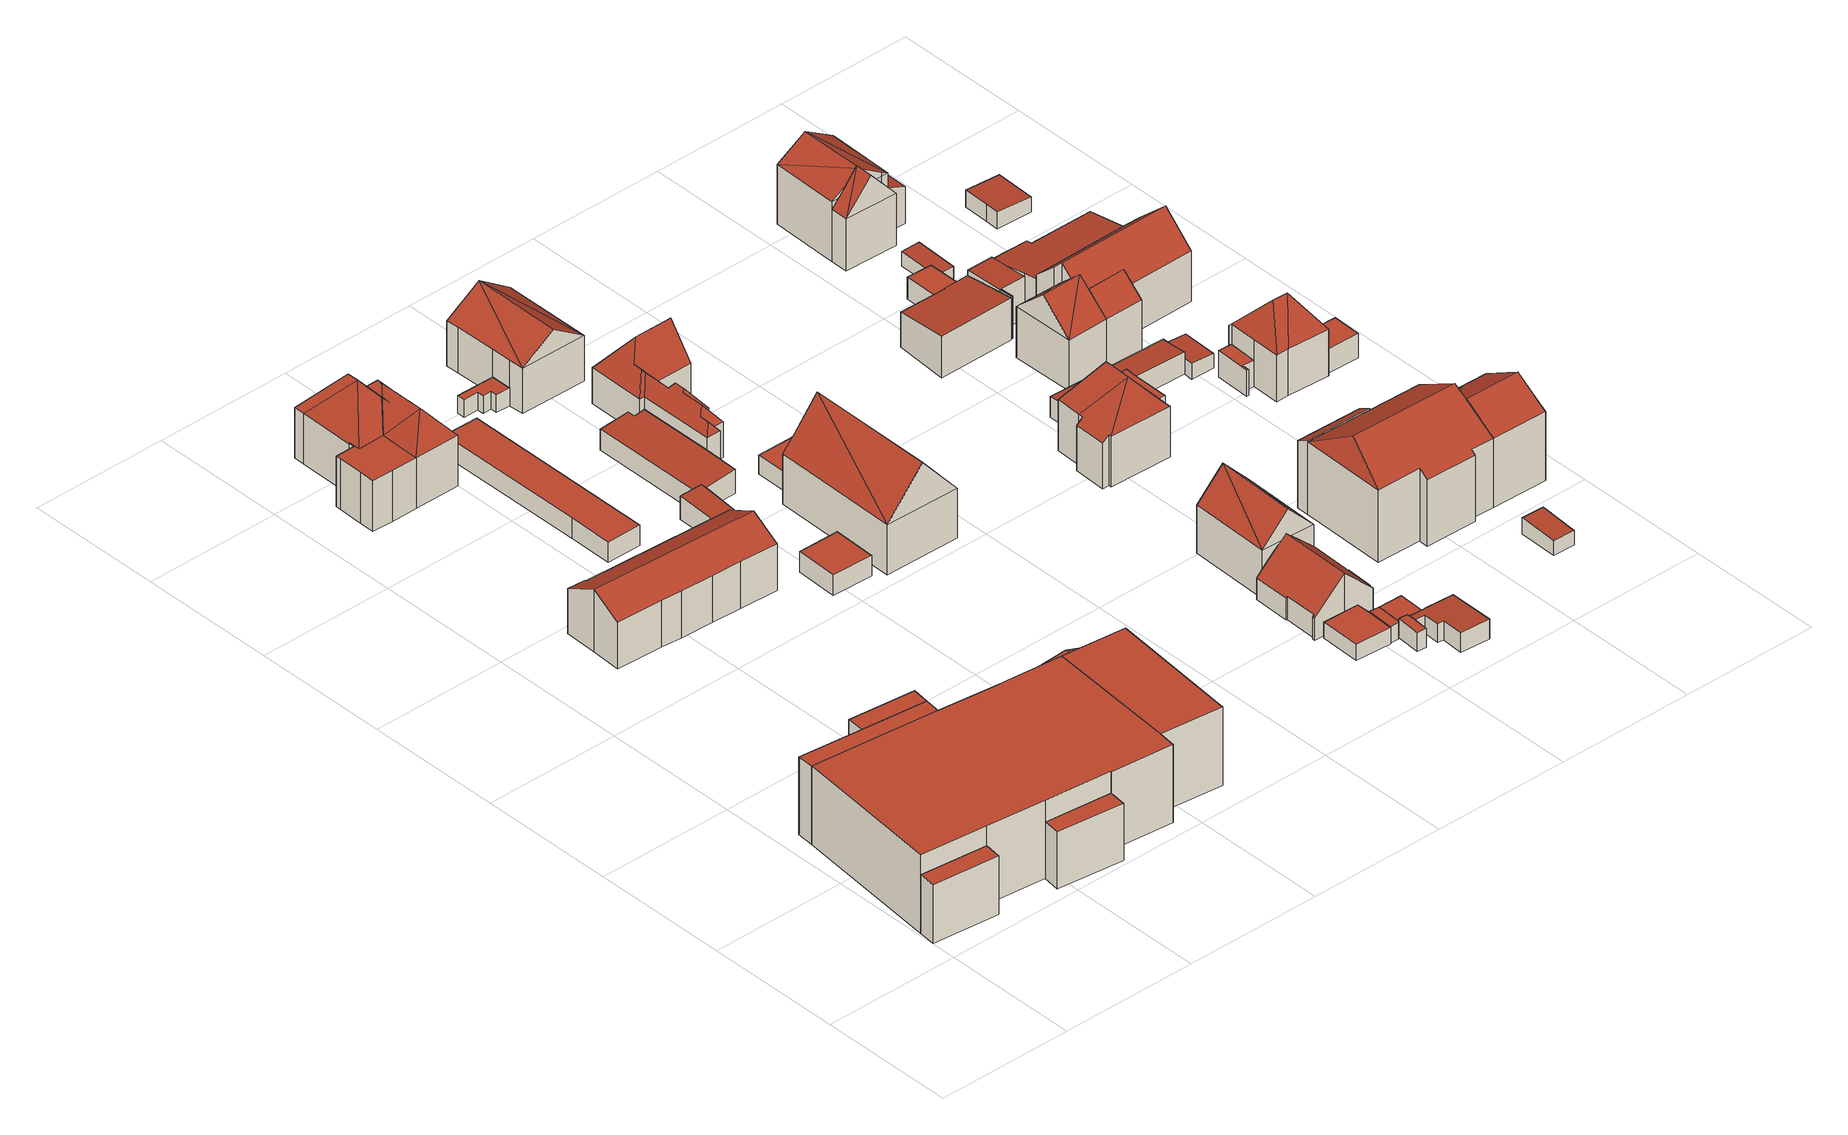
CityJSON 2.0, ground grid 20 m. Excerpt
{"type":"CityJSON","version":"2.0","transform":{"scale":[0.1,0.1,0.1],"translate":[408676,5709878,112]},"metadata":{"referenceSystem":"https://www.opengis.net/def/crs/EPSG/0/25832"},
"CityObjects":{
"building1":{"type":"Building","attributes":{"Gemeindeschluessel":"05978036","Geometrietyp2DReferenz":"3000","function":"31001_2000"},"children":["building1-1","building1-2","building1-3","building1-4","building1-5","building1-6","building1-7"]},
"building1-1":{"type":"BuildingPart","attributes":{"roofType":"1000","measuredHeight":11.56},"parents":["building1"],"geometry":[{"type":"MultiSurface","lod":"2","boundaries":[[[0,1,2]],[[0,3,4,5,1]],[[6,7,8,9,10,11]],[[12,13,14,15,16,17]],[[18,19,20,21]],[[18,22,23,19]],[[22,24,25,26,23]],[[24,22,18,21,27,13,12,7,6,3,0]],[[1,5,10,9,16,15,28,20,19,23,26]],[[11,4,3,6]],[[11,10,5,4]],[[17,8,7,12]],[[17,16,9,8]],[[29,14,13,27]],[[28,15,14,30]],[[30,14,29]],[[21,20,28,30,29,27]],[[2,25,24,0]],[[2,1,26,25]]],"semantics":{"surfaces":[{"type":"WallSurface"},{"type":"RoofSurface"},{"type":"GroundSurface"},{"type":"ClosureSurface"}],"values":[0,0,0,0,0,0,0,1,2,0,3,0,3,0,3,3,3,0,3]}}]},
"building1-2":{"type":"BuildingPart","attributes":{"roofType":"1000","measuredHeight":8.36},"parents":["building1"],"geometry":[{"type":"MultiSurface","lod":"2","boundaries":[[[25,31,23,26]],[[31,32,33,23]],[[32,34,35,33]],[[34,2,1,35]],[[2,34,32,31,25]],[[26,23,33,35,1]],[[26,1,2,25]]],"semantics":{"surfaces":[{"type":"WallSurface"},{"type":"RoofSurface"},{"type":"GroundSurface"},{"type":"ClosureSurface"}],"values":[0,0,0,0,1,2,3]}}]},
"building1-3":{"type":"BuildingPart","attributes":{"roofType":"3100","measuredHeight":9.99},"parents":["building1"],"geometry":[{"type":"MultiSurface","lod":"2","boundaries":[[[14,36,37,15]],[[36,38,39,37]],[[38,40,41,39]],[[38,36,42]],[[36,43,42]],[[43,36,14,29]],[[42,40,38]],[[40,42,43]],[[15,37,39,41,28]],[[15,28,30,14]],[[28,41,40,30]],[[30,29,14]],[[40,43,29,30]]],"semantics":{"surfaces":[{"type":"WallSurface"},{"type":"RoofSurface"},{"type":"GroundSurface"},{"type":"ClosureSurface"}],"values":[0,0,0,0,1,1,1,1,2,3,3,3,3]}}]},
"building1-4":{"type":"BuildingPart","attributes":{"roofType":"1000","measuredHeight":11.55},"parents":["building1"],"geometry":[{"type":"MultiSurface","lod":"2","boundaries":[[[44,45,46,41,40]],[[45,21,20,46]],[[27,21,45,44]],[[41,46,20,28]],[[28,20,21,27,29,30]],[[40,43,29,27,44]],[[28,30,40,41]],[[40,30,29,43]]],"semantics":{"surfaces":[{"type":"WallSurface"},{"type":"RoofSurface"},{"type":"GroundSurface"},{"type":"ClosureSurface"}],"values":[0,0,1,2,3,0,3,3]}}]},
"building1-5":{"type":"BuildingPart","attributes":{"roofType":"1000","measuredHeight":11.45},"parents":["building1"],"geometry":[{"type":"MultiSurface","lod":"2","boundaries":[[[47,48,49,50]],[[48,51,52,49]],[[51,53,54,52]],[[53,51,48,47]],[[50,49,52,54]],[[50,54,53,47]]],"semantics":{"surfaces":[{"type":"WallSurface"},{"type":"RoofSurface"},{"type":"GroundSurface"},{"type":"ClosureSurface"}],"values":[0,0,0,1,2,3]}}]},
"building1-6":{"type":"BuildingPart","attributes":{"roofType":"1000","measuredHeight":11.48},"parents":["building1"],"geometry":[{"type":"MultiSurface","lod":"2","boundaries":[[[55,47,50,56]],[[17,16,54,53]],[[8,55,56,9]],[[8,17,53,47,55]],[[56,50,54,16,9]],[[53,54,50,47]],[[9,16,17,8]]],"semantics":{"surfaces":[{"type":"WallSurface"},{"type":"RoofSurface"},{"type":"GroundSurface"},{"type":"ClosureSurface"}],"values":[0,0,0,1,2,3,3]}}]},
"building1-7":{"type":"BuildingPart","attributes":{"roofType":"1000","measuredHeight":8.68},"parents":["building1"],"geometry":[{"type":"MultiSurface","lod":"2","boundaries":[[[4,57,58,5]],[[57,59,60,58]],[[59,11,10,60]],[[11,59,57,4]],[[5,58,60,10]],[[5,10,11,4]]],"semantics":{"surfaces":[{"type":"WallSurface"},{"type":"RoofSurface"},{"type":"GroundSurface"},{"type":"ClosureSurface"}],"values":[0,0,0,1,2,3]}}]},
"building2":{"type":"Building","attributes":{"Gemeindeschluessel":"05978036","Geometrietyp2DReferenz":"3000","function":"31001_1000","roofType":"3100","measuredHeight":9.36},"geometry":[{"type":"MultiSurface","lod":"2","boundaries":[[[61,62,63,64]],[[62,65,66,63]],[[65,67,68,66]],[[67,69,70,68]],[[69,71,72,70]],[[71,73,74,72]],[[73,75,76,74]],[[75,77,78,76]],[[77,79,80,78]],[[79,81,82,80]],[[81,83,84,82]],[[83,61,64,84]],[[79,77,75,73,71,69]],[[69,67,65,62,61,83,81,79]],[[64,63,66,68,70,72,74,76,78,80,82,84]]],"semantics":{"surfaces":[{"type":"WallSurface"},{"type":"RoofSurface"},{"type":"GroundSurface"}],"values":[0,0,0,0,0,0,0,0,0,0,0,0,1,1,2]}}]},
"building3":{"type":"Building","attributes":{"Gemeindeschluessel":"05978036","Geometrietyp2DReferenz":"3000","function":"31001_1000"},"children":["building3-1","building3-2","building3-3","building3-4"]},
"building3-1":{"type":"BuildingPart","attributes":{"roofType":"1000","measuredHeight":7.47},"parents":["building3"],"geometry":[{"type":"MultiSurface","lod":"2","boundaries":[[[85,86,87,88]],[[86,89,90,87]],[[89,91,92,90]],[[91,93,94,92]],[[93,95,96,94]],[[95,97,98,96]],[[97,99,100,101,98]],[[102,103,104,105,106,99,97,95,93,91,89,86,85]],[[88,87,90,92,94,96,98,101,107,108,109,110]],[[106,100,99]],[[107,101,100,106,105]],[[104,108,107,105]],[[104,103,109,108]],[[103,102,110,109]],[[102,85,88,110]]],"semantics":{"surfaces":[{"type":"WallSurface"},{"type":"RoofSurface"},{"type":"GroundSurface"},{"type":"ClosureSurface"}],"values":[0,0,0,0,0,0,0,1,2,0,3,3,3,3,3]}}]},
"building3-2":{"type":"BuildingPart","attributes":{"roofType":"3200","measuredHeight":11.49},"parents":["building3"],"geometry":[{"type":"MultiSurface","lod":"2","boundaries":[[[111,85,88,112]],[[113,111,112,114]],[[85,111,115]],[[113,116,103,117]],[[115,113,117]],[[113,115,111]],[[103,115,117]],[[115,103,102,85]],[[112,88,110,109,118,114]],[[103,109,110,102]],[[110,88,85,102]],[[113,114,118,116]],[[118,109,103,116]]],"semantics":{"surfaces":[{"type":"WallSurface"},{"type":"RoofSurface"},{"type":"GroundSurface"},{"type":"ClosureSurface"}],"values":[0,0,1,1,1,1,1,1,2,3,3,3,3]}}]},
"building3-3":{"type":"BuildingPart","attributes":{"roofType":"3200","measuredHeight":11.85},"parents":["building3"],"geometry":[{"type":"MultiSurface","lod":"2","boundaries":[[[119,120,121,122]],[[120,113,114,121]],[[119,122,123,124]],[[113,120,119,125]],[[124,116,126]],[[119,126,125]],[[126,119,124]],[[116,125,126]],[[125,116,113]],[[122,121,114,118,123]],[[113,116,118,114]],[[124,123,118,116]]],"semantics":{"surfaces":[{"type":"WallSurface"},{"type":"RoofSurface"},{"type":"GroundSurface"},{"type":"ClosureSurface"}],"values":[0,0,0,1,1,1,1,1,1,2,3,3]}}]},
"building3-4":{"type":"BuildingPart","attributes":{"roofType":"3200","measuredHeight":12.63},"parents":["building3"],"geometry":[{"type":"MultiSurface","lod":"2","boundaries":[[[100,127,128,101]],[[127,129,130,128]],[[129,131,132,130]],[[131,133,134,132]],[[133,135,136,134]],[[135,137,138,136]],[[137,139,140,138]],[[139,141,142,140]],[[141,143,144,142]],[[143,145,146,144]],[[145,147,148,146]],[[147,149,150,148]],[[149,151,152,150]],[[151,153,154,152]],[[153,155,156,154]],[[155,157,158,156]],[[157,159,160,158]],[[159,161,162,160]],[[161,163,164,162]],[[163,165,166,164]],[[165,167,168,166]],[[167,169,170,168]],[[169,171,172,170]],[[171,173,174,172]],[[173,175,176,174]],[[175,177,178,176]],[[177,179,178]],[[179,180,181,178]],[[180,182,183,181]],[[182,184,185,183]],[[184,124,123,185]],[[182,180,179,177,175,173,171,169,167,165,163,161,159,157,155,153,151,149,147,145,143,141,139,137,135,133,131,129,186]],[[104,103,116,187]],[[129,127,187,186]],[[127,100,106,105,104,187]],[[184,182,186,187]],[[116,124,184,187]],[[108,107,101,128,130,132,134,136,138,140,142,144,146,148,150,152,154,156,158,160,162,164,166,168,170,172,174,176,178,181,183,185,123,118,109]],[[105,107,108,104]],[[100,101,107,105,106]],[[116,118,123,124]],[[104,108,109,103]],[[109,118,116,103]]],"semantics":{"surfaces":[{"type":"WallSurface"},{"type":"RoofSurface"},{"type":"GroundSurface"},{"type":"ClosureSurface"}],"values":[0,0,0,0,0,0,0,0,0,0,0,0,0,0,0,0,0,0,0,0,0,0,0,0,0,0,0,0,0,0,0,1,1,1,1,1,1,2,3,3,3,3,3]}}]},
"building4":{"type":"Building","attributes":{"Gemeindeschluessel":"05978036","Geometrietyp2DReferenz":"3000","function":"31001_2460","roofType":"1000","measuredHeight":3.04},"geometry":[{"type":"MultiSurface","lod":"2","boundaries":[[[188,189,190,191]],[[189,192,193,190]],[[192,194,195,193]],[[194,196,197,195]],[[196,188,191,197]],[[196,194,192,189,188]],[[191,190,193,195,197]]],"semantics":{"surfaces":[{"type":"WallSurface"},{"type":"RoofSurface"},{"type":"GroundSurface"}],"values":[0,0,0,0,0,1,2]}}]},
"building5":{"type":"Building","attributes":{"Gemeindeschluessel":"05978036","Geometrietyp2DReferenz":"3000","function":"31001_2460","roofType":"1000","measuredHeight":2.98},"geometry":[{"type":"MultiSurface","lod":"2","boundaries":[[[198,199,200,201]],[[199,202,203,200]],[[202,204,205,203]],[[204,198,201,205]],[[204,202,199,198]],[[201,200,203,205]]],"semantics":{"surfaces":[{"type":"WallSurface"},{"type":"RoofSurface"},{"type":"GroundSurface"}],"values":[0,0,0,0,1,2]}}]},
"building6":{"type":"Building","attributes":{"Gemeindeschluessel":"05978036","Geometrietyp2DReferenz":"3000","function":"31001_2460","roofType":"2100","measuredHeight":3.52},"geometry":[{"type":"MultiSurface","lod":"2","boundaries":[[[206,207,208,209]],[[207,210,211,208]],[[210,212,213,211]],[[212,214,215,213]],[[214,216,217,215]],[[216,206,209,217]],[[216,214,212,210,207,206]],[[209,208,211,213,215,217]]],"semantics":{"surfaces":[{"type":"WallSurface"},{"type":"RoofSurface"},{"type":"GroundSurface"}],"values":[0,0,0,0,0,0,1,2]}}]},
"building7":{"type":"Building","attributes":{"Gemeindeschluessel":"05978036","Geometrietyp2DReferenz":"3000","function":"31001_9998","roofType":"1000","measuredHeight":2.62},"geometry":[{"type":"MultiSurface","lod":"2","boundaries":[[[218,219,220,221]],[[219,222,223,220]],[[222,224,225,223]],[[224,226,227,225]],[[226,228,229,227]],[[228,230,231,229]],[[230,232,233,231]],[[232,218,221,233]],[[232,230,228,226,224,222,219,218]],[[221,220,223,225,227,229,231,233]]],"semantics":{"surfaces":[{"type":"WallSurface"},{"type":"RoofSurface"},{"type":"GroundSurface"}],"values":[0,0,0,0,0,0,0,0,1,2]}}]},
"building8":{"type":"Building","attributes":{"Gemeindeschluessel":"05978036","Geometrietyp2DReferenz":"3000","function":"31001_2460","roofType":"2100","measuredHeight":3.6},"geometry":[{"type":"MultiSurface","lod":"2","boundaries":[[[234,235,236,237]],[[235,238,239,236]],[[238,240,241,239]],[[240,242,243,241]],[[242,244,245,243]],[[244,246,247,245]],[[246,248,249,247]],[[248,250,251,249]],[[250,234,237,251]],[[250,248,246,244,242,240,238,235,234]],[[237,236,239,241,243,245,247,249,251]]],"semantics":{"surfaces":[{"type":"WallSurface"},{"type":"RoofSurface"},{"type":"GroundSurface"}],"values":[0,0,0,0,0,0,0,0,0,1,2]}}]},
"building9":{"type":"Building","attributes":{"Gemeindeschluessel":"05978036","Geometrietyp2DReferenz":"3000","function":"31001_1000","roofType":"3100","measuredHeight":13.88},"geometry":[{"type":"MultiSurface","lod":"2","boundaries":[[[252,253,254,255]],[[253,256,257,254]],[[256,258,259,257]],[[258,260,261,259]],[[260,262,263,261]],[[262,252,255,263]],[[262,264,265,266]],[[266,252,262]],[[265,267,256,253]],[[253,266,265]],[[258,267,265,264,260]],[[256,267,258]],[[260,264,262]],[[252,266,253]],[[255,254,257,259,261,263]]],"semantics":{"surfaces":[{"type":"WallSurface"},{"type":"RoofSurface"},{"type":"GroundSurface"}],"values":[0,0,0,0,0,0,1,1,1,1,0,0,0,0,2]}}]},
"building10":{"type":"Building","attributes":{"Gemeindeschluessel":"05978036","Geometrietyp2DReferenz":"3000","function":"31001_2460","roofType":"1000","measuredHeight":2.81},"geometry":[{"type":"MultiSurface","lod":"2","boundaries":[[[268,269,270,259]],[[269,271,272,270]],[[271,273,261,272]],[[273,268,259,261]],[[273,271,269,268]],[[259,270,272,261]]],"semantics":{"surfaces":[{"type":"WallSurface"},{"type":"RoofSurface"},{"type":"GroundSurface"}],"values":[0,0,0,0,1,2]}}]},
"building11":{"type":"Building","attributes":{"Gemeindeschluessel":"05978036","Geometrietyp2DReferenz":"3000","function":"31001_1000","roofType":"5000","measuredHeight":10.06},"geometry":[{"type":"MultiSurface","lod":"2","boundaries":[[[274,275,276,277]],[[275,278,279,276]],[[278,280,229,279]],[[280,281,227,229]],[[281,282,283,227]],[[282,284,285,283]],[[284,274,277,285]],[[286,275,274]],[[275,286,287]],[[286,278,287]],[[278,286,284,282,281,280]],[[284,286,274]],[[275,287,278]],[[277,276,279,229,227,283,285]]],"semantics":{"surfaces":[{"type":"WallSurface"},{"type":"RoofSurface"},{"type":"GroundSurface"}],"values":[0,0,0,0,0,0,0,1,1,1,1,0,0,2]}}]},
"building12":{"type":"Building","attributes":{"Gemeindeschluessel":"05978036","Geometrietyp2DReferenz":"3000","function":"31001_1000","roofType":"5000","measuredHeight":10.16},"geometry":[{"type":"MultiSurface","lod":"2","boundaries":[[[288,289,290,291]],[[289,292,293,290]],[[292,294,295,293]],[[294,296,297,295]],[[296,298,299,297]],[[298,300,301,299]],[[300,302,303,301]],[[302,304,305,303]],[[304,306,307,305]],[[306,308,309,307]],[[308,310,311,309]],[[310,312,313,311]],[[312,314,315,313]],[[314,288,291,315]],[[316,317,318,319,320,321,322,323,314,312]],[[316,312,310]],[[317,316,310,308]],[[318,317,308,306]],[[319,318,306,304]],[[320,319,304,302]],[[321,320,302,300]],[[322,321,300,298]],[[324,325,323,322,298,296]],[[326,327,324,296,294]],[[326,294,292]],[[327,326,292,289]],[[325,324,327,289,288]],[[323,325,288,314]],[[291,290,293,295,297,299,301,303,305,307,309,311,313,315]]],"semantics":{"surfaces":[{"type":"WallSurface"},{"type":"RoofSurface"},{"type":"GroundSurface"}],"values":[0,0,0,0,0,0,0,0,0,0,0,0,0,0,1,1,1,1,1,1,1,1,1,1,0,1,1,1,2]}}]},
"building13":{"type":"Building","attributes":{"Gemeindeschluessel":"05978036","Geometrietyp2DReferenz":"3000","function":"31001_2460","roofType":"1000","measuredHeight":2.43},"geometry":[{"type":"MultiSurface","lod":"2","boundaries":[[[328,329,330,331]],[[329,332,333,330]],[[332,334,335,333]],[[334,336,337,335]],[[336,328,331,337]],[[336,334,332,329,328]],[[331,330,333,335,337]]],"semantics":{"surfaces":[{"type":"WallSurface"},{"type":"RoofSurface"},{"type":"GroundSurface"}],"values":[0,0,0,0,0,1,2]}}]},
"building14":{"type":"Building","attributes":{"Gemeindeschluessel":"05978036","Geometrietyp2DReferenz":"3000","function":"31001_1310","roofType":"1000","measuredHeight":2.74},"geometry":[{"type":"MultiSurface","lod":"2","boundaries":[[[338,339,340,341]],[[339,342,343,340]],[[342,344,345,343]],[[344,346,347,345]],[[346,348,349,347]],[[348,338,341,349]],[[348,346,344,342,339,338]],[[341,340,343,345,347,349]]],"semantics":{"surfaces":[{"type":"WallSurface"},{"type":"RoofSurface"},{"type":"GroundSurface"}],"values":[0,0,0,0,0,0,1,2]}}]},
"building15":{"type":"Building","attributes":{"Gemeindeschluessel":"05978036","Geometrietyp2DReferenz":"3000","function":"31001_2460","roofType":"1000","measuredHeight":2.32},"geometry":[{"type":"MultiSurface","lod":"2","boundaries":[[[350,351,352,353]],[[351,354,355,352]],[[354,356,357,355]],[[356,358,359,357]],[[358,350,353,359]],[[358,356,354,351,350]],[[353,352,355,357,359]]],"semantics":{"surfaces":[{"type":"WallSurface"},{"type":"RoofSurface"},{"type":"GroundSurface"}],"values":[0,0,0,0,0,1,2]}}]},
"building16":{"type":"Building","attributes":{"Gemeindeschluessel":"05978036","Geometrietyp2DReferenz":"3000","function":"31001_1000","roofType":"3100","measuredHeight":7.61},"geometry":[{"type":"MultiSurface","lod":"2","boundaries":[[[360,361,362,363]],[[361,364,365,362]],[[364,366,367,365]],[[366,368,369,367]],[[368,370,371,369]],[[370,372,373,371]],[[372,374,375,373]],[[374,376,377,375]],[[376,378,379,377]],[[378,380,381,379]],[[380,382,383,381]],[[382,384,385,383]],[[384,386,387,385]],[[386,388,389,387]],[[388,390,391,389]],[[390,360,363,391]],[[386,384,382,380,378,376,374,372,370]],[[370,368,366,364,361,360,390,388,386]],[[363,362,365,367,369,371,373,375,377,379,381,383,385,387,389,391]]],"semantics":{"surfaces":[{"type":"WallSurface"},{"type":"RoofSurface"},{"type":"GroundSurface"}],"values":[0,0,0,0,0,0,0,0,0,0,0,0,0,0,0,0,1,1,2]}}]},
"building17":{"type":"Building","attributes":{"Gemeindeschluessel":"05978036","Geometrietyp2DReferenz":"3000","function":"31001_2000","roofType":"1000","measuredHeight":2.37},"geometry":[{"type":"MultiSurface","lod":"2","boundaries":[[[356,354,355,357]],[[354,392,393,355]],[[392,394,395,393]],[[394,396,397,395]],[[396,356,357,397]],[[396,394,392,354,356]],[[357,355,393,395,397]]],"semantics":{"surfaces":[{"type":"WallSurface"},{"type":"RoofSurface"},{"type":"GroundSurface"}],"values":[0,0,0,0,0,1,2]}}]},
"building18":{"type":"Building","attributes":{"Gemeindeschluessel":"05978036","Geometrietyp2DReferenz":"3000","function":"31001_2460","roofType":"2100","measuredHeight":2.95},"geometry":[{"type":"MultiSurface","lod":"2","boundaries":[[[398,399,400,401]],[[399,402,403,400]],[[402,404,405,403]],[[404,406,407,405]],[[406,408,409,407]],[[408,410,411,409]],[[410,412,413,411]],[[412,414,415,413]],[[414,416,417,415]],[[416,398,401,417]],[[416,414,412,410,408,406,404,402,399,398]],[[401,400,403,405,407,409,411,413,415,417]]],"semantics":{"surfaces":[{"type":"WallSurface"},{"type":"RoofSurface"},{"type":"GroundSurface"}],"values":[0,0,0,0,0,0,0,0,0,0,1,2]}}]},
"building19":{"type":"Building","attributes":{"Gemeindeschluessel":"05978036","Geometrietyp2DReferenz":"3000","function":"31001_1000","roofType":"3100","measuredHeight":11.32},"geometry":[{"type":"MultiSurface","lod":"2","boundaries":[[[418,419,420,421]],[[419,422,423,420]],[[422,424,425,423]],[[424,418,421,425]],[[422,419,426]],[[418,424,427]],[[418,426,419]],[[426,418,427]],[[427,422,426]],[[422,427,424]],[[421,420,423,425]]],"semantics":{"surfaces":[{"type":"WallSurface"},{"type":"RoofSurface"},{"type":"GroundSurface"}],"values":[0,0,0,0,0,0,1,1,1,1,2]}}]},
"building20":{"type":"Building","attributes":{"Gemeindeschluessel":"05978036","Geometrietyp2DReferenz":"3000","function":"31001_1000"},"children":["building20-1","building20-2","building20-3"]},
"building20-1":{"type":"BuildingPart","attributes":{"roofType":"3200","measuredHeight":12.18},"parents":["building20"],"geometry":[{"type":"MultiSurface","lod":"2","boundaries":[[[428,429,430,431]],[[429,432,433,430]],[[432,434,435,433]],[[434,436,437,435]],[[436,438,439,437]],[[438,440,441,439]],[[440,442,443,441]],[[442,444,445,446,443]],[[447,448,449,450,451]],[[448,428,431,449]],[[452,444,442,453]],[[429,428,454]],[[442,440,454,453]],[[440,438,436,434,432,429,454]],[[455,456,452,453,454]],[[428,448,447,455,454]],[[431,430,433,435,437,439,441,443,446,457,458,459,450,449]],[[460,445,444,452]],[[457,446,445,460]],[[456,461,460,452]],[[457,460,461,462,458]],[[455,463,462,461,456]],[[463,459,458,462]],[[451,463,455,447]],[[459,463,451,450]]],"semantics":{"surfaces":[{"type":"WallSurface"},{"type":"RoofSurface"},{"type":"GroundSurface"},{"type":"ClosureSurface"}],"values":[0,0,0,0,0,0,0,0,0,0,1,1,1,1,1,1,2,0,3,0,3,0,3,0,3]}}]},
"building20-2":{"type":"BuildingPart","attributes":{"roofType":"1000","measuredHeight":3.78},"parents":["building20"],"geometry":[{"type":"MultiSurface","lod":"2","boundaries":[[[464,465,466,467]],[[465,468,469,466]],[[468,470,471,469]],[[470,472,473,471]],[[451,472,470,468,465,464,462,463]],[[458,467,466,469,471,473,450,459]],[[467,458,462,464]],[[472,451,450,473]],[[458,459,463,462]],[[459,450,451,463]]],"semantics":{"surfaces":[{"type":"WallSurface"},{"type":"RoofSurface"},{"type":"GroundSurface"},{"type":"ClosureSurface"}],"values":[0,0,0,0,1,2,3,3,3,3]}}]},
"building20-3":{"type":"BuildingPart","attributes":{"roofType":"1000","measuredHeight":4.58},"parents":["building20"],"geometry":[{"type":"MultiSurface","lod":"2","boundaries":[[[474,475,464,467,476]],[[445,474,476,446]],[[445,460,461,475,474]],[[476,467,458,457,446]],[[462,464,475,461]],[[462,458,467,464]],[[446,457,460,445]],[[457,458,462,461,460]]],"semantics":{"surfaces":[{"type":"WallSurface"},{"type":"RoofSurface"},{"type":"GroundSurface"},{"type":"ClosureSurface"}],"values":[0,0,1,2,0,3,3,3]}}]},
"building21":{"type":"Building","attributes":{"Gemeindeschluessel":"05978036","Geometrietyp2DReferenz":"3000","function":"31001_1310","roofType":"2100","measuredHeight":3.3},"geometry":[{"type":"MultiSurface","lod":"2","boundaries":[[[477,478,479,480]],[[478,481,482,479]],[[481,483,484,482]],[[483,485,486,484]],[[485,487,488,486]],[[487,489,490,488]],[[489,477,480,490]],[[489,487,485,483,481,478,477]],[[480,479,482,484,486,488,490]]],"semantics":{"surfaces":[{"type":"WallSurface"},{"type":"RoofSurface"},{"type":"GroundSurface"}],"values":[0,0,0,0,0,0,0,1,2]}}]},
"building22":{"type":"Building","attributes":{"Gemeindeschluessel":"05978036","Geometrietyp2DReferenz":"3000","function":"31001_2460","roofType":"2100","measuredHeight":2.45},"geometry":[{"type":"MultiSurface","lod":"2","boundaries":[[[491,492,493,494]],[[492,495,496,493]],[[495,497,498,496]],[[497,491,494,498]],[[497,495,492,491]],[[494,493,496,498]]],"semantics":{"surfaces":[{"type":"WallSurface"},{"type":"RoofSurface"},{"type":"GroundSurface"}],"values":[0,0,0,0,1,2]}}]},
"building23":{"type":"Building","attributes":{"Gemeindeschluessel":"05978036","Geometrietyp2DReferenz":"3000","function":"31001_1000"},"children":["building23-1","building23-2"]},
"building23-1":{"type":"BuildingPart","attributes":{"roofType":"1000","measuredHeight":3.17},"parents":["building23"],"geometry":[{"type":"MultiSurface","lod":"2","boundaries":[[[499,500,501,502]],[[500,503,504,501]],[[503,505,506,504]],[[507,499,502,508]],[[507,505,503,500,499]],[[502,501,504,506,508]],[[508,506,505,507]]],"semantics":{"surfaces":[{"type":"WallSurface"},{"type":"RoofSurface"},{"type":"GroundSurface"},{"type":"ClosureSurface"}],"values":[0,0,0,0,1,2,3]}}]},
"building23-2":{"type":"BuildingPart","attributes":{"roofType":"2100","measuredHeight":6.23},"parents":["building23"],"geometry":[{"type":"MultiSurface","lod":"2","boundaries":[[[509,510,511,512]],[[510,513,514,511]],[[513,515,516,514]],[[515,517,518,516]],[[517,519,507,508,518]],[[520,509,512,506,505]],[[520,519,517,515,513,510,509]],[[512,511,514,516,518,508,506]],[[505,507,519,520]],[[505,506,508,507]]],"semantics":{"surfaces":[{"type":"WallSurface"},{"type":"RoofSurface"},{"type":"GroundSurface"},{"type":"ClosureSurface"}],"values":[0,0,0,0,0,0,1,2,0,3]}}]},
"building24":{"type":"Building","attributes":{"Gemeindeschluessel":"05978036","Geometrietyp2DReferenz":"3000","function":"31001_1000"},"children":["building24-1","building24-2","building24-3"]},
"building24-1":{"type":"BuildingPart","attributes":{"roofType":"3100","measuredHeight":13.19},"parents":["building24"],"geometry":[{"type":"MultiSurface","lod":"2","boundaries":[[[521,522,523,524]],[[522,525,526,523]],[[525,527,528,526]],[[527,529,530,528]],[[529,531,532,530]],[[531,533,534,532]],[[535,536,537,538]],[[536,521,524,537]],[[539,533,531,529,527,525]],[[525,522,521,536,535,540,541,539]],[[524,523,526,528,530,532,534,542,543,538,537]],[[541,533,539]],[[542,534,533,541]],[[535,538,543,540]],[[540,543,542,541]]],"semantics":{"surfaces":[{"type":"WallSurface"},{"type":"RoofSurface"},{"type":"GroundSurface"},{"type":"ClosureSurface"}],"values":[0,0,0,0,0,0,0,0,1,1,2,0,3,3,3]}}]},
"building24-2":{"type":"BuildingPart","attributes":{"roofType":"5000","measuredHeight":14.39},"parents":["building24"],"geometry":[{"type":"MultiSurface","lod":"2","boundaries":[[[533,544,545,534]],[[544,546,547,545]],[[546,548,549,547]],[[548,550,551,549]],[[550,552,553,551]],[[552,554,555,553]],[[556,557,558,559]],[[557,560,535,538,558]],[[554,552,561]],[[552,550,548,546,544,533,541,562,561]],[[562,560,557,556,554,561]],[[538,543,542,534,545,547,549,551,553,555,559,558]],[[540,535,560,562]],[[543,538,535,540]],[[541,540,562]],[[533,534,542,541]],[[542,543,540,541]],[[559,555,554,556]]],"semantics":{"surfaces":[{"type":"WallSurface"},{"type":"RoofSurface"},{"type":"GroundSurface"},{"type":"ClosureSurface"}],"values":[0,0,0,0,0,0,0,0,1,1,1,2,0,3,0,3,3,3]}}]},
"building24-3":{"type":"BuildingPart","attributes":{"roofType":"2100","measuredHeight":10.98},"parents":["building24"],"geometry":[{"type":"MultiSurface","lod":"2","boundaries":[[[563,564,556,559,565]],[[566,567,568,555,554]],[[567,563,565,568]],[[567,566,564,563]],[[565,559,555,568]],[[554,556,564,566]],[[554,555,559,556]]],"semantics":{"surfaces":[{"type":"WallSurface"},{"type":"RoofSurface"},{"type":"GroundSurface"},{"type":"ClosureSurface"}],"values":[0,0,0,1,2,0,3]}}]},
"building25":{"type":"Building","attributes":{"Gemeindeschluessel":"05978036","Geometrietyp2DReferenz":"3000","function":"31001_2460","roofType":"2100","measuredHeight":2.32},"geometry":[{"type":"MultiSurface","lod":"2","boundaries":[[[569,570,490,571]],[[570,572,488,490]],[[572,573,486,488]],[[573,574,575,486]],[[574,576,577,575]],[[576,569,571,577]],[[576,574,573,572,570,569]],[[571,490,488,486,575,577]]],"semantics":{"surfaces":[{"type":"WallSurface"},{"type":"RoofSurface"},{"type":"GroundSurface"}],"values":[0,0,0,0,0,0,1,2]}}]},
"building26":{"type":"Building","attributes":{"Gemeindeschluessel":"05978036","Geometrietyp2DReferenz":"3000","function":"31001_2460","roofType":"2100","measuredHeight":2.26},"geometry":[{"type":"MultiSurface","lod":"2","boundaries":[[[578,579,580,581]],[[579,582,583,580]],[[582,584,585,583]],[[584,586,587,585]],[[586,578,581,587]],[[586,584,582,579,578]],[[581,580,583,585,587]]],"semantics":{"surfaces":[{"type":"WallSurface"},{"type":"RoofSurface"},{"type":"GroundSurface"}],"values":[0,0,0,0,0,1,2]}}]},
"building27":{"type":"Building","attributes":{"Gemeindeschluessel":"05978036","Geometrietyp2DReferenz":"3000","function":"31001_1000"},"children":["building27-1","building27-2","building27-3"]},
"building27-1":{"type":"BuildingPart","attributes":{"roofType":"3100","measuredHeight":11.67},"parents":["building27"],"geometry":[{"type":"MultiSurface","lod":"2","boundaries":[[[588,589,590,591]],[[592,593,594,595]],[[593,588,591,594]],[[588,593,596]],[[589,596,597,598,599]],[[596,589,588]],[[597,593,592]],[[593,597,596]],[[591,590,600,601,595,594]],[[592,595,601,602]],[[601,600,603,602]],[[600,590,589,603]],[[602,598,597,592,604]],[[602,604,592]],[[603,599,598,602]],[[589,599,603]]],"semantics":{"surfaces":[{"type":"WallSurface"},{"type":"RoofSurface"},{"type":"GroundSurface"},{"type":"ClosureSurface"}],"values":[0,0,0,0,1,1,1,1,2,3,3,3,0,3,3,3]}}]},
"building27-2":{"type":"BuildingPart","attributes":{"roofType":"2100","measuredHeight":10.3},"parents":["building27"],"geometry":[{"type":"MultiSurface","lod":"2","boundaries":[[[605,606,607,608,609]],[[606,592,595,607]],[[604,592,606,605]],[[608,607,595,601]],[[601,595,592,602]],[[592,604,602]],[[605,609,602,604]],[[609,608,601,602]]],"semantics":{"surfaces":[{"type":"WallSurface"},{"type":"RoofSurface"},{"type":"GroundSurface"},{"type":"ClosureSurface"}],"values":[0,0,1,2,3,3,0,3]}}]},
"building27-3":{"type":"BuildingPart","attributes":{"roofType":"3100","measuredHeight":11.67},"parents":["building27"],"geometry":[{"type":"MultiSurface","lod":"2","boundaries":[[[610,611,612,590,589]],[[611,613,614,612]],[[613,615,616,614]],[[615,617,618,616]],[[617,619,620,618]],[[619,609,608,620]],[[617,615,613,611,610,621]],[[621,598,602,609,619,617]],[[601,600,590,612,614,616,618,620,608]],[[599,598,621]],[[600,601,602,603]],[[603,602,598,599]],[[610,589,599,621]],[[600,603,589,590]],[[589,603,599]],[[601,608,609,602]]],"semantics":{"surfaces":[{"type":"WallSurface"},{"type":"RoofSurface"},{"type":"GroundSurface"},{"type":"ClosureSurface"}],"values":[0,0,0,0,0,0,1,1,2,0,3,3,0,3,3,3]}}]},
"building28":{"type":"Building","attributes":{"Gemeindeschluessel":"05978036","Geometrietyp2DReferenz":"3000","function":"31001_1000"},"children":["building28-1","building28-2","building28-3"]},
"building28-1":{"type":"BuildingPart","attributes":{"roofType":"3100","measuredHeight":11.55},"parents":["building28"],"geometry":[{"type":"MultiSurface","lod":"2","boundaries":[[[622,623,624,625,626,627]],[[628,629,630,631,632]],[[629,633,634,630]],[[633,635,636,637,634]],[[638,622,635,633]],[[639,640,641,622,638]],[[639,638,629]],[[629,628,642,639]],[[622,641,623]],[[629,638,633]],[[637,626,625,631,630,634]],[[627,636,635,622]],[[627,626,637,636]],[[632,643,628]],[[624,623,644]],[[632,631,625,624]],[[632,624,644,643]],[[623,641,640,644]],[[643,642,628]],[[644,640,639,642,643]]],"semantics":{"surfaces":[{"type":"WallSurface"},{"type":"RoofSurface"},{"type":"GroundSurface"},{"type":"ClosureSurface"}],"values":[0,0,0,0,1,1,1,1,0,0,2,0,3,0,0,3,3,0,0,3]}}]},
"building28-2":{"type":"BuildingPart","attributes":{"roofType":"3100","measuredHeight":12.27},"parents":["building28"],"geometry":[{"type":"MultiSurface","lod":"2","boundaries":[[[624,645,646,625]],[[645,647,648,646]],[[647,632,631,648]],[[647,645,649]],[[649,624,644,640,650]],[[624,649,645]],[[647,650,642,643,632]],[[650,647,649]],[[625,646,648,631]],[[625,631,632,624]],[[650,640,639,642]],[[643,644,624,632]],[[639,640,644,643,642]]],"semantics":{"surfaces":[{"type":"WallSurface"},{"type":"RoofSurface"},{"type":"GroundSurface"},{"type":"ClosureSurface"}],"values":[0,0,0,0,1,1,1,1,2,3,0,3,3]}}]},
"building28-3":{"type":"BuildingPart","attributes":{"roofType":"2100","measuredHeight":6.56},"parents":["building28"],"geometry":[{"type":"MultiSurface","lod":"2","boundaries":[[[651,627,626,652]],[[636,653,654,637]],[[653,651,652,654]],[[653,636,627,651]],[[652,626,637,654]],[[637,626,627,636]]],"semantics":{"surfaces":[{"type":"WallSurface"},{"type":"RoofSurface"},{"type":"GroundSurface"},{"type":"ClosureSurface"}],"values":[0,0,0,1,2,3]}}]},
"building29":{"type":"Building","attributes":{"Gemeindeschluessel":"05978036","Geometrietyp2DReferenz":"3000","function":"31001_1100"},"children":["building29-1","building29-2"]},
"building29-1":{"type":"BuildingPart","attributes":{"roofType":"2100","measuredHeight":6.93},"parents":["building29"],"geometry":[{"type":"MultiSurface","lod":"2","boundaries":[[[655,656,612,614]],[[656,657,658,659,612]],[[660,661,662,663]],[[661,664,665,662]],[[664,666,667,665]],[[666,655,614,667]],[[666,664,661,660,668,657,656,655]],[[614,612,659,663,662,665,667]],[[668,658,657]],[[660,663,659,658,668]]],"semantics":{"surfaces":[{"type":"WallSurface"},{"type":"RoofSurface"},{"type":"GroundSurface"},{"type":"ClosureSurface"}],"values":[0,0,0,0,0,0,1,2,0,3]}}]},
"building29-2":{"type":"BuildingPart","attributes":{"roofType":"2100","measuredHeight":6.37},"parents":["building29"],"geometry":[{"type":"MultiSurface","lod":"2","boundaries":[[[658,669,670,659]],[[669,671,672,670]],[[671,673,674,672]],[[673,675,676,674]],[[675,677,678,676]],[[677,679,660,663,678]],[[679,677,675,673,671,669,658,668]],[[659,670,672,674,676,678,663]],[[668,660,679]],[[659,663,660,668,658]]],"semantics":{"surfaces":[{"type":"WallSurface"},{"type":"RoofSurface"},{"type":"GroundSurface"},{"type":"ClosureSurface"}],"values":[0,0,0,0,0,0,1,2,0,3]}}]},
"building30":{"type":"Building","attributes":{"Gemeindeschluessel":"05978036","Geometrietyp2DReferenz":"3000","function":"31001_1000"},"children":["building30-1","building30-2","building30-3"]},
"building30-1":{"type":"BuildingPart","attributes":{"roofType":"1000","measuredHeight":4.1},"parents":["building30"],"geometry":[{"type":"MultiSurface","lod":"2","boundaries":[[[680,681,682,683]],[[681,684,685,682]],[[684,686,687,685]],[[686,688,689,687]],[[688,690,691,689]],[[688,686,684,681,680,690]],[[691,683,682,685,687,689]],[[683,691,690,680]]],"semantics":{"surfaces":[{"type":"WallSurface"},{"type":"RoofSurface"},{"type":"GroundSurface"},{"type":"ClosureSurface"}],"values":[0,0,0,0,0,1,2,3]}}]},
"building30-2":{"type":"BuildingPart","attributes":{"roofType":"3200","measuredHeight":11.31},"parents":["building30"],"geometry":[{"type":"MultiSurface","lod":"2","boundaries":[[[692,693,694,695]],[[693,696,680,683,694]],[[697,698,699,691,690]],[[698,700,701,699]],[[700,702,703,701]],[[702,704,705,706,703]],[[707,708,709,710,711]],[[708,712,713,709]],[[712,714,715,713]],[[714,716,717,715]],[[716,692,695,717]],[[707,704,702,718]],[[698,697,696,719]],[[702,700,719,718]],[[700,698,719]],[[712,708,707,718,719]],[[696,693,692,716,714,712,719]],[[695,694,683,691,699,701,703,706,710,709,713,715,717]],[[690,680,696,697]],[[690,691,683,680]],[[711,705,704,707]],[[711,710,706,705]]],"semantics":{"surfaces":[{"type":"WallSurface"},{"type":"RoofSurface"},{"type":"GroundSurface"},{"type":"ClosureSurface"}],"values":[0,0,0,0,0,0,0,0,0,0,0,1,1,1,1,1,1,2,0,3,0,3]}}]},
"building30-3":{"type":"BuildingPart","attributes":{"roofType":"1000","measuredHeight":3.95},"parents":["building30"],"geometry":[{"type":"MultiSurface","lod":"2","boundaries":[[[720,721,722,723]],[[721,724,725,722]],[[724,711,710,725]],[[705,726,727,706]],[[726,720,723,727]],[[726,705,711,724,721,720]],[[723,722,725,710,706,727]],[[706,710,711,705]]],"semantics":{"surfaces":[{"type":"WallSurface"},{"type":"RoofSurface"},{"type":"GroundSurface"},{"type":"ClosureSurface"}],"values":[0,0,0,0,0,1,2,3]}}]},
"building31":{"type":"Building","attributes":{"Gemeindeschluessel":"05978036","Geometrietyp2DReferenz":"3000","function":"31001_1310","roofType":"1000","measuredHeight":3.62},"geometry":[{"type":"MultiSurface","lod":"2","boundaries":[[[728,729,730,731]],[[729,732,733,730]],[[732,734,735,733]],[[734,736,737,735]],[[736,728,731,737]],[[736,734,732,729,728]],[[731,730,733,735,737]]],"semantics":{"surfaces":[{"type":"WallSurface"},{"type":"RoofSurface"},{"type":"GroundSurface"}],"values":[0,0,0,0,0,1,2]}}]},
"building32":{"type":"Building","attributes":{"Gemeindeschluessel":"05978036","Geometrietyp2DReferenz":"3000","function":"31001_2460","roofType":"2100","measuredHeight":2.47},"geometry":[{"type":"MultiSurface","lod":"2","boundaries":[[[738,739,740,741]],[[739,742,743,740]],[[742,744,745,743]],[[744,746,747,745]],[[746,738,741,747]],[[746,744,742,739,738]],[[741,740,743,745,747]]],"semantics":{"surfaces":[{"type":"WallSurface"},{"type":"RoofSurface"},{"type":"GroundSurface"}],"values":[0,0,0,0,0,1,2]}}]}
},
"vertices":[
[187,43,119],[187,43,3],[187,43,87],[101,52,119],[101,52,90],[101,52,3],[4,62,119],[28,281,119],[28,281,118],[28,281,3],[4,62,3],[4,62,90],[215,262,119],[302,252,119],[302,252,83],[302,252,3],[215,262,3],[215,262,118],[375,23,119],[375,23,3],[378,48,3],[378,48,119],[284,32,119],[284,32,3],[284,33,119],[284,33,87],[284,33,3],[396,243,119],[396,243,3],[396,243,99],[396,243,83],
[284,32,87],[281,7,87],[281,7,3],[184,18,87],[184,18,3],
[305,277,83],[305,277,3],[493,257,83],[493,257,3],[490,233,83],[490,233,3],[423,265,103],[421,240,103],
[490,233,119],[469,38,119],[469,38,3],
[122,296,118],[124,321,118],[124,321,3],[122,296,3],[221,311,118],[221,311,3],[218,286,118],[218,286,3],
[30,306,118],[30,306,3],
[98,27,90],[98,27,3],[1,37,90],[1,37,3],
[222,669,92],[174,671,92],[174,671,23],[222,669,23],[144,673,92],[144,673,23],[76,676,92],[76,676,23],[78,720,116],[78,720,23],[80,769,89],[80,769,23],[106,768,89],[106,768,23],[106,763,92],[106,763,23],[326,753,92],[326,753,23],[324,708,116],[324,708,23],[322,664,92],[322,664,23],[266,667,92],[266,667,23],
[126,1087,86],[88,1087,86],[88,1087,11],[126,1087,11],[57,1088,86],[57,1088,11],[57,1110,86],[57,1110,11],[58,1146,86],[58,1146,11],[58,1154,86],[58,1154,11],[86,1154,86],[86,1154,11],[86,1162,86],[86,1162,85],[86,1162,11],[126,1110,86],[127,1147,86],[88,1146,86],[88,1162,86],[87,1162,86],[88,1162,11],[88,1146,11],[127,1147,11],[126,1110,11],
[193,1087,86],[193,1087,11],[194,1147,86],[194,1147,11],[160,1117,126],[176,1147,86],[160,1186,126],[176,1147,11],
[195,1228,86],[194,1156,86],[194,1156,11],[195,1228,11],[177,1229,11],[177,1229,86],[157,1189,130],[138,1189,130],
[87,1243,86],[87,1243,11],[87,1259,86],[87,1259,11],[94,1259,86],[94,1259,11],[95,1261,84],[95,1261,11],[97,1263,81],[97,1263,11],[99,1265,79],[99,1265,11],[101,1266,77],[101,1266,11],[103,1268,76],[103,1268,11],[104,1269,74],[104,1269,11],[106,1270,73],[106,1270,11],[108,1271,72],[108,1271,11],[111,1271,72],[111,1271,11],[113,1272,71],[113,1272,11],[116,1272,71],[116,1272,11],[118,1272,71],[118,1272,11],[119,1272,71],[119,1272,11],[122,1271,71],[122,1271,11],[124,1271,72],[124,1271,11],[127,1270,73],[127,1270,11],[129,1269,74],[129,1269,11],[131,1268,75],[131,1268,11],[132,1267,77],[132,1267,11],[134,1265,78],[134,1265,11],[136,1264,80],[136,1264,11],[137,1262,83],[137,1262,11],[139,1259,85],[139,1259,11],[139,1259,86],[139,1258,86],[139,1258,11],[177,1258,86],[177,1258,11],[177,1242,86],[177,1242,11],[132,1214,138],[132,1197,138],
[221,852,42],[222,917,42],[222,917,12],[221,852,12],[222,1142,42],[222,1142,12],[273,1141,42],[273,1141,12],[272,852,42],[272,852,12],
[363,610,55],[365,672,55],[365,672,25],[363,610,25],[425,671,55],[425,671,25],[423,608,55],[423,608,25],
[368,788,50],[336,788,50],[336,788,19],[368,788,19],[336,851,54],[336,851,19],[364,851,54],[364,851,19],[370,851,54],[370,851,19],[370,839,54],[370,839,19],
[312,1173,38],[312,1182,38],[312,1182,12],[312,1173,12],[290,1182,38],[290,1182,12],[290,1194,38],[290,1194,12],[346,1193,38],[346,1193,12],[346,1163,38],[346,1163,12],[325,1164,38],[325,1164,12],[325,1173,38],[325,1173,12],
[425,851,49],[370,851,44],[370,851,13],[425,851,13],[364,851,44],[364,851,13],[365,1024,44],[365,1024,13],[410,1024,47],[410,1024,13],[410,1013,47],[410,1013,13],[419,1013,48],[419,1013,13],[426,1013,49],[426,1013,13],[426,902,49],[426,902,13],
[550,596,98],[439,598,98],[439,598,24],[550,596,24],[443,787,98],[443,787,24],[461,786,98],[461,786,24],[552,785,98],[552,785,24],[554,785,98],[554,785,24],[552,785,101],[498,786,163],[495,597,163],[461,786,120],
[461,786,52],[462,850,52],[462,850,24],[552,850,52],[552,850,24],[552,785,52],
[445,1271,79],[445,1140,79],[445,1140,12],[445,1271,12],[347,1141,79],[347,1141,12],[346,1163,79],[346,1193,79],[345,1253,79],[345,1253,12],[344,1272,79],[344,1272,12],[396,1272,113],[396,1140,113],
[419,1013,67],[420,1098,67],[420,1098,14],[419,1013,14],[513,1097,67],[513,1097,14],[512,1025,67],[512,1025,14],[457,1025,67],[457,1025,14],[457,1002,67],[457,1002,14],[468,1002,67],[468,1002,14],[468,945,67],[468,945,14],[462,945,67],[462,945,14],[462,913,67],[462,913,14],[447,913,67],[447,913,14],[447,902,67],[447,902,14],[426,902,67],[426,902,14],[426,1013,67],[426,1013,14],[436,912,81],[436,924,81],[444,931,91],[444,964,91],[447,966,95],[447,981,95],[441,987,87],[442,1028,87],[438,1044,92],[438,1032,92],[512,1061,115],[456,1061,115],
[775,77,63],[722,80,63],[722,80,39],[775,77,39],[724,139,63],[724,139,39],[777,137,63],[777,137,39],[777,117,63],[777,117,39],
[785,41,70],[788,77,70],[788,77,42],[785,41,42],[790,77,70],[790,77,42],[801,76,70],[801,76,42],[801,65,70],[801,65,42],[799,40,70],[799,40,42],
[775,77,64],[777,117,64],[777,117,40],[775,77,40],[792,116,64],[792,116,40],[790,77,64],[790,77,40],[788,77,64],[788,77,40],
[716,148,73],[718,197,72],[718,197,38],[716,148,38],[716,197,70],[716,197,38],[718,251,70],[718,251,38],[727,251,79],[727,251,38],[764,250,114],[764,250,38],[807,248,74],[807,248,38],[809,248,72],[809,248,38],[807,184,72],[807,184,38],[806,185,74],[806,185,38],[804,146,74],[804,146,38],[805,146,72],[805,146,38],[805,141,72],[805,141,38],[761,143,114],[761,143,38],[714,144,70],[714,144,38],[714,148,70],[714,148,38],
[827,115,64],[827,115,40],[825,75,64],[825,75,40],[801,76,64],[801,76,40],
[872,73,66],[867,3,70],[867,3,41],[872,73,41],[823,6,70],[823,6,41],[825,38,69],[825,38,41],[816,39,69],[816,39,41],[818,64,67],[818,64,41],[801,65,67],[801,65,41],[801,76,66],[801,76,41],[825,75,66],[825,75,41],[831,75,66],[831,75,41],
[727,251,106],[731,371,106],[731,371,35],[727,251,35],[811,368,106],[811,368,35],[807,248,106],[807,248,35],[771,369,149],[767,249,149],
[842,540,104],[750,543,104],[750,543,29],[842,540,29],[750,547,104],[750,547,29],[740,547,96],[740,547,29],[742,595,96],[742,595,29],[751,595,104],[751,595,29],[751,602,104],[751,602,29],[753,640,104],[753,640,29],[790,639,104],[790,639,74],[790,639,29],[856,571,87],[842,571,104],[842,571,29],[856,571,29],[856,571,66],[844,637,104],[805,612,150],[803,571,150],[858,609,87],[858,637,87],[844,637,29],[858,637,29],[858,609,29],[844,637,74],[858,637,74],[858,637,66],[858,609,66],
[859,669,66],[889,668,66],[889,668,29],[859,669,29],[888,655,66],[888,655,29],[887,598,66],[887,598,29],[857,599,66],[857,599,29],
[791,671,74],[859,669,74],[791,671,29],
[888,655,61],[889,668,60],[889,668,28],[888,655,28],[791,671,60],[791,671,28],[792,697,58],[792,697,28],[969,691,58],[969,691,28],[968,670,59],[968,670,28],[968,652,61],[968,652,28],
[1038,77,60],[1039,134,63],[1039,134,39],[1038,77,39],[1072,133,63],[1072,133,39],[1070,76,60],[1070,76,39],
[832,993,53],[869,992,53],[869,992,21],[832,993,21],[869,984,53],[869,984,21],[869,927,53],[869,927,21],[831,927,53],[831,927,21],
[868,869,81],[868,849,83],[868,849,21],[868,869,21],[755,848,83],[755,848,21],[761,927,73],[761,927,21],[831,926,73],[831,926,21],[831,927,73],[869,927,73],
[1096,311,129],[1142,310,129],[1142,310,32],[1096,311,32],[1140,252,164],[1140,252,32],[1140,246,160],[1140,246,32],[1138,207,138],[1138,207,32],[1138,201,134],[1138,201,32],[1056,203,134],[1056,203,32],[1059,303,134],[1096,303,134],[1096,303,32],[1059,303,32],[1058,253,164],[1058,274,151],[1058,253,163],[1058,253,32],[1058,274,32],
[1022,204,134],[1022,204,32],[1021,197,130],[1021,197,32],[945,199,130],[945,199,32],[946,213,139],[946,213,32],[880,214,139],[880,214,32],[883,342,139],[883,342,32],[981,340,139],[1059,338,139],[1059,338,32],[981,340,32],[1059,303,159],[898,278,176],[1058,274,176],
[981,357,132],[981,340,141],[981,357,32],[883,342,141],[883,359,132],[883,359,32],
[967,639,51],[968,652,51],[967,639,28],[968,670,51],[969,691,51],[1004,690,49],[1004,690,28],[1002,638,49],[1002,638,28],
[869,984,41],[869,992,42],[869,992,22],[869,984,22],[870,1045,44],[870,1045,22],[898,1045,44],[898,1045,22],[898,984,41],[898,984,22],
[848,818,97],[908,818,97],[908,818,22],[848,818,22],[910,727,97],[849,726,97],[849,726,22],[910,727,22],[849,772,139],[909,773,139],[909,788,125],[909,804,111],[909,804,22],[910,758,22],[910,758,97],[909,804,97],[910,758,125],
[967,759,125],[967,727,97],[967,727,22],[967,759,22],[967,759,97],
[908,818,125],[908,849,97],[908,849,22],[1057,851,97],[1057,851,22],[1077,851,97],[1077,851,22],[1077,805,139],[1077,805,22],[1077,760,97],[1077,760,22],[909,804,139],
[909,1112,104],[899,1112,104],[899,1112,93],[899,1112,16],[909,1112,16],[909,1112,82],[820,1114,104],[823,1213,104],[823,1213,16],[820,1114,16],[820,1114,93],[911,1211,104],[911,1211,16],[910,1162,104],[910,1162,82],[910,1162,16],[867,1212,132],[865,1113,132],[868,1113,130],[899,1112,110],[841,1113,117],[830,1114,104],[889,1112,104],
[899,1086,93],[899,1086,16],[820,1088,93],[820,1088,16],[859,1087,139],[860,1113,139],
[936,1111,71],[936,1111,16],[937,1162,71],[937,1162,16],
[1057,851,91],[908,849,91],[908,869,88],[908,869,84],[908,869,22],[908,927,78],[963,926,78],[963,926,22],[908,927,22],[963,917,80],[963,917,22],[1057,917,80],[1057,917,22],[908,903,82],
[870,869,84],[870,869,22],[870,849,85],[870,849,22],[868,849,85],[868,849,22],[868,869,84],[868,869,22],[869,927,81],[869,927,22],[908,927,81],
[1095,618,69],[1109,617,69],[1109,617,28],[1095,618,28],[1108,604,69],[1108,604,28],[1114,604,69],[1114,604,28],[1113,576,69],[1113,576,28],[1094,577,69],[1094,577,28],
[1069,642,72],[1069,619,97],[1069,619,28],[1069,642,28],[1095,618,97],[1094,577,97],[1092,534,97],[1092,534,28],[1030,537,97],[1030,537,28],[1011,537,97],[1011,537,28],[1012,578,97],[1012,578,67],[1012,578,28],[1014,620,97],[1014,625,92],[1014,625,28],[1014,620,28],[1014,620,67],[1030,624,92],[1030,624,28],[1040,624,92],[1040,624,28],[1041,643,72],[1041,643,28],[1043,578,141],[1065,577,141],
[995,569,67],[992,569,67],[992,569,28],[995,569,28],[994,621,67],[994,621,28],[995,579,67],[995,579,28],
[1092,534,68],[1094,577,68],[1094,577,32],[1092,534,32],[1113,576,68],[1113,576,32],[1140,575,68],[1140,575,32],[1139,533,68],[1139,533,32],
[1008,1027,43],[1009,1047,43],[1009,1047,18],[1008,1027,18],[1010,1085,43],[1010,1085,18],[1063,1084,40],[1063,1084,18],[1061,1025,40],[1061,1025,18]
]}
